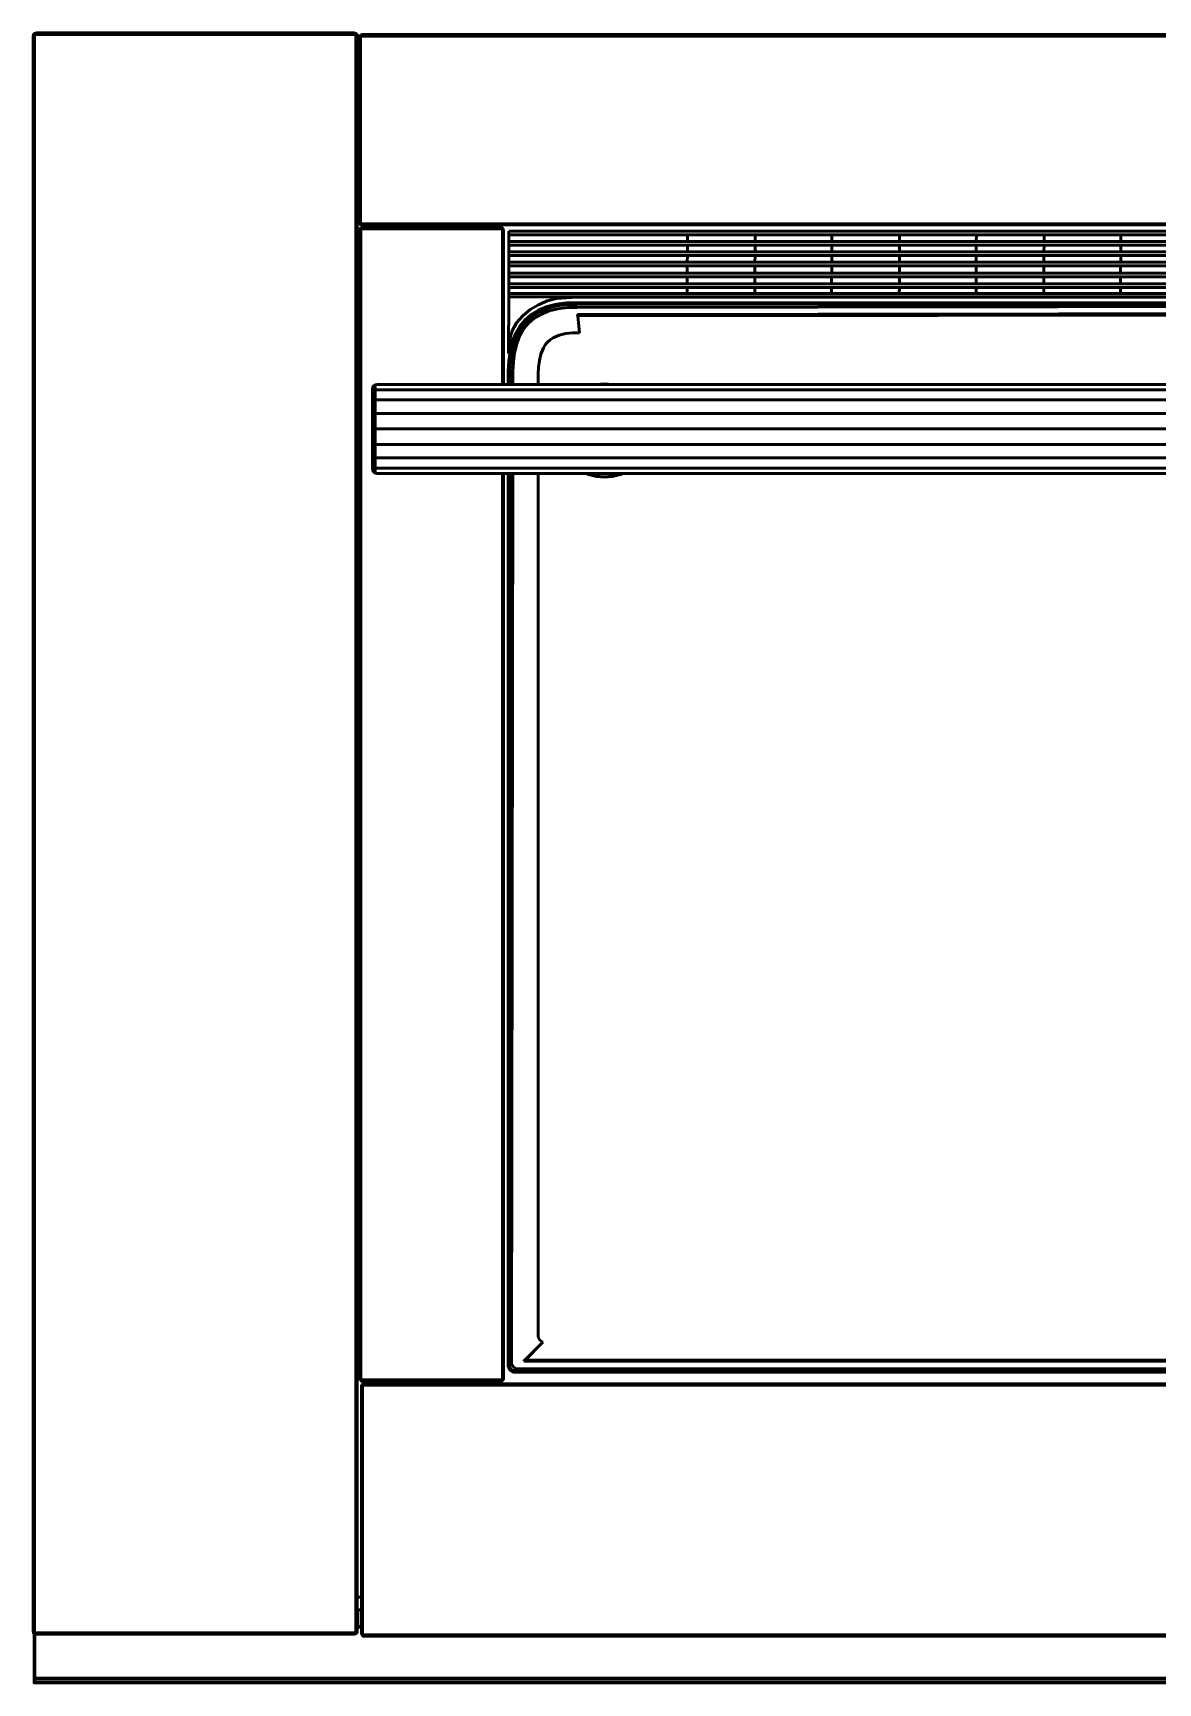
# Model space of a CAD drawing. Header units: millimetres. Extents: x 60499 to 556746, y 248297 to 497145.
# Drawn here: x 148314 to 171150, y 327653 to 361165 of the extents above; entities that cross this region are included whole.
import ezdxf

# ---------------------------------------------------------------- set-up
doc = ezdxf.new("R2010")
doc.units = ezdxf.units.MM
doc.layers.add('Visible (ANSI)', color=7, linetype='Continuous', lineweight=50)

msp = doc.modelspace()

# ---------------------------------------------------------------- linework, layer by layer
at = {"layer": 'Visible (ANSI)'}
for p, q in [((148322, 361128), (148346, 361149)), ((148322, 361128), (148322, 361132)), ((148322, 361114), (148322, 361128)), ((148322, 361114), (148346, 361128)), ((148346, 361157), (148346, 361149)), ((148346, 361149), (148346, 361128)), ((154852, 361157), (154866, 361157)), ((154852, 361157), (154866, 361132)), ((154866, 361157), (154870, 361157)), ((154866, 361157), (154887, 361132)), ((154887, 361132), (154866, 361132)), ((154895, 361132), (154887, 361132)), ((154934, 361095), (154959, 361117)), ((154934, 361100), (154934, 361095)), ((154934, 361082), (154959, 361095)), ((154934, 361082), (154934, 361095)), ((154959, 361117), (154959, 361124)), ((154959, 361095), (154959, 361117)), ((154903, 359947), (154926, 359947)), ((154903, 357723), (154926, 357723)), ((154942, 357292), (154934, 357292)), ((154942, 357292), (154963, 357267)), ((154963, 357292), (154942, 357292)), ((154959, 357267), (154963, 357267)), ((154963, 357292), (193053, 357292)), ((154963, 357292), (154977, 357267)), ((154977, 357267), (154963, 357267)), ((154977, 357267), (193040, 357267)), ((154947, 357186), (154971, 357208)), ((154947, 357186), (154947, 357190)), ((154947, 357172), (154947, 357186)), ((154947, 357172), (154971, 357186)), ((154971, 357215), (154971, 357208)), ((154971, 357208), (154971, 357186)), ((157824, 357215), (157838, 357215)), ((157824, 357215), (157838, 357190)), ((157838, 357215), (157842, 357215)), ((157838, 357215), (157859, 357190)), ((157859, 357190), (157838, 357190)), ((157867, 357190), (157859, 357190)), ((157971, 357064), (157971, 357138)), ((157971, 357138), (190046, 357138)), ((157971, 357064), (190046, 357064)), ((157971, 356859), (157971, 356932)), ((157971, 356932), (190046, 356932)), ((161599, 357142), (157975, 357142)), ((157975, 357138), (157975, 357142)), ((157975, 356932), (157975, 357064)), ((161598, 356932), (161599, 357064)), ((162973, 357064), (162973, 356932)), ((162974, 357142), (164532, 357142)), ((164531, 356932), (164531, 357064)), ((165906, 357064), (165905, 356932)), ((165906, 357142), (167464, 357142)), ((167463, 356932), (167464, 357064)), ((168838, 357064), (168837, 356932)), ((168839, 357142), (170396, 357142)), ((170395, 356932), (170396, 357064)), ((157971, 356859), (190046, 356859)), ((157971, 356646), (157971, 356720)), ((157971, 356720), (190046, 356720)), ((157971, 356646), (190046, 356646)), ((157974, 356720), (157975, 356859)), ((157974, 356511), (157974, 356646)), ((161596, 356511), (161597, 356646)), ((161597, 356720), (161598, 356859)), ((162971, 356646), (162970, 356511)), ((162972, 356859), (162971, 356720)), ((164528, 356511), (164529, 356646)), ((164529, 356720), (164530, 356859)), ((165903, 356646), (165903, 356511)), ((165905, 356859), (165904, 356720)), ((167460, 356511), (167461, 356646)), ((167462, 356720), (167462, 356859)), ((168836, 356646), (168835, 356511)), ((168837, 356859), (168836, 356720)), ((170393, 356511), (170394, 356646)), ((170394, 356720), (170395, 356859)), ((157971, 356438), (157971, 356511)), ((157971, 356511), (190046, 356511)), ((157971, 356438), (190046, 356438)), ((157971, 356212), (157971, 356285)), ((157971, 356285), (190046, 356285)), ((157973, 356285), (157973, 356438)), ((161594, 356285), (161595, 356438)), ((162970, 356438), (162969, 356285)), ((164527, 356285), (164528, 356438)), ((165902, 356438), (165901, 356285)), ((167459, 356285), (167460, 356438)), ((168835, 356438), (168834, 356285)), ((170391, 356285), (170392, 356438)), ((157971, 356212), (190046, 356212)), ((157971, 355999), (157971, 356072)), ((157971, 356072), (190046, 356072)), ((157971, 355999), (190046, 355999)), ((157972, 356072), (157973, 356212)), ((157972, 355877), (157972, 355999)), ((161592, 355877), (161593, 355999)), ((161593, 356072), (161594, 356212)), ((162967, 355999), (162967, 355877)), ((162969, 356212), (162968, 356072)), ((164525, 355877), (164525, 355999)), ((164526, 356072), (164526, 356212)), ((165900, 355999), (165899, 355877)), ((165901, 356212), (165900, 356072)), ((167457, 355877), (167458, 355999)), ((167458, 356072), (167459, 356212)), ((168832, 355999), (168831, 355877)), ((168833, 356212), (168832, 356072)), ((170389, 355877), (170390, 355999)), ((170390, 356072), (170391, 356212)), ((157968, 354656), (157971, 355803)), ((157971, 355803), (157971, 355877)), ((157971, 355877), (190046, 355877)), ((157971, 355803), (190046, 355803)), ((158623, 355666), (158753, 355724)), ((161592, 355799), (161592, 355803)), ((162966, 355799), (164524, 355799)), ((164524, 355799), (164524, 355803)), ((165899, 355799), (167456, 355799)), ((167456, 355799), (167456, 355803)), ((168831, 355799), (170389, 355799)), ((159370, 355450), (159371, 355438)), ((159373, 355418), (159372, 355431)), ((159407, 355078), (159373, 355418)), ((155209, 353971), (155209, 352276)), ((155228, 352245), (155228, 354001)), ((155259, 354020), (155259, 353912)), ((155259, 353912), (155259, 353708)), ((155259, 353708), (155259, 353435)), ((155259, 353435), (155259, 353123)), ((193137, 353123), (155259, 353123)), ((155259, 353123), (155259, 352812)), ((155259, 352812), (155259, 352538)), ((155259, 352538), (155259, 352335)), ((155259, 352335), (155259, 352227)), ((157842, 352220), (157842, 333815)), ((157867, 352220), (157867, 333828)), ((157959, 334065), (157959, 352220)), ((157985, 334091), (157994, 352220)), ((158053, 352220), (158028, 334134)), ((158568, 352220), (158568, 334674)), ((158293, 334204), (158665, 334576)), ((158302, 334213), (158665, 334576)), ((158568, 334674), (158604, 334613)), ((158604, 334613), (158665, 334576)), ((158028, 334134), (157985, 334091)), ((158279, 334190), (158287, 334198)), ((158290, 334201), (158287, 334198)), ((158290, 334201), (158293, 334204)), ((158290, 334201), (158293, 334204)), ((158290, 334201), (189727, 334201)), ((154954, 333810), (154947, 333810)), ((154976, 333786), (154954, 333810)), ((154954, 333810), (154976, 333810)), ((154971, 333786), (154976, 333786)), ((154990, 333786), (154976, 333810)), ((154990, 333786), (154976, 333786)), ((157867, 333828), (157842, 333815)), ((157867, 333815), (157842, 333793)), ((157842, 333793), (157842, 333815)), ((157842, 333786), (157842, 333793)), ((157867, 333815), (157867, 333828)), ((157867, 333815), (157867, 333810)), ((157959, 334065), (157985, 334091)), ((157959, 334065), (157996, 334004)), ((157985, 334091), (158022, 334030)), ((157996, 334004), (158022, 334030)), ((158057, 333968), (157996, 334004)), ((158082, 333994), (158022, 334030)), ((158057, 333968), (158082, 333994)), ((189960, 333968), (158057, 333968)), ((158125, 334037), (158082, 333994)), ((158082, 333994), (189934, 333994)), ((189891, 334037), (158125, 334037)), ((155004, 333722), (154980, 333700)), ((154980, 333705), (154980, 333700)), ((154980, 333687), (155004, 333700)), ((154980, 333687), (154980, 333700)), ((155004, 333722), (155004, 333729)), ((155004, 333700), (155004, 333722)), ((154903, 329393), (154972, 329393)), ((154903, 329142), (154972, 329142)), ((154903, 328800), (154903, 329142)), ((154972, 329142), (154972, 328800)), ((154903, 328800), (154972, 328800)), ((154903, 328796), (154972, 328796)), ((154972, 328786), (154903, 328786)), ((148329, 328671), (148322, 328671)), ((148351, 328647), (148329, 328671)), ((148329, 328671), (148351, 328671)), ((148334, 327735), (148334, 328659)), ((148348, 328256), (148340, 328653)), ((148351, 328647), (148346, 328647)), ((148348, 328647), (148348, 328256)), ((148364, 328647), (148351, 328671)), ((148364, 328647), (148351, 328647)), ((154895, 328689), (154870, 328676)), ((154895, 328676), (154870, 328654)), ((154870, 328654), (154870, 328676)), ((154870, 328647), (154870, 328654)), ((154895, 328676), (154895, 328689)), ((154895, 328676), (154895, 328671)), ((154987, 328630), (154980, 328630)), ((154987, 328630), (155009, 328605)), ((155009, 328630), (154987, 328630)), ((155004, 328605), (155009, 328605)), ((155009, 328630), (193008, 328630)), ((155009, 328630), (155022, 328605)), ((155022, 328605), (155009, 328605)), ((155022, 328605), (192994, 328605)), ((148348, 328256), (148348, 327983)), ((148348, 327983), (148337, 327746)), ((148334, 327666), (148334, 327735)), ((148337, 327746), (148340, 327744)), ((148337, 327656), (148337, 327657)), ((148348, 327653), (199669, 327653))]:
    msp.add_line(p, q, dxfattribs=at)
at = {"layer": 'Visible (ANSI)', "flags": 128}
for points in [[(154903, 359947), (154903, 361092), (154895, 361132), (154870, 361157), (154830, 361165), (148387, 361165), (148346, 361157), (148322, 361132), (148314, 361092), (148314, 328712), (148322, 328671), (148334, 328659)], [(148329, 328671), (148322, 328712), (148322, 361092), (148322, 361114)], [(148346, 361149), (148387, 361157), (154830, 361157), (154852, 361157)], [(148346, 361128), (148387, 361132), (154830, 361132), (154866, 361132)], [(148351, 328671), (148346, 328712), (148346, 361092), (148346, 361128)], [(154866, 361132), (154870, 361092), (154870, 328712), (154870, 328676)], [(154887, 361132), (154895, 361092), (154895, 328712), (154895, 328689)], [(154959, 361124), (154934, 361100), (154926, 361059), (154926, 359947)], [(154942, 357292), (154934, 357332), (154934, 361059), (154934, 361082)], [(193090, 359947), (193090, 361059), (193082, 361100), (193058, 361124), (193017, 361132), (174008, 361132), (154999, 361132), (154959, 361124)], [(154959, 361117), (154999, 361124), (174008, 361124), (193017, 361124), (193058, 361117)], [(154959, 361095), (154999, 361100), (174008, 361100), (193017, 361100), (193058, 361095)], [(154963, 357292), (154959, 357332), (154959, 361059), (154959, 361095)], [(154954, 333810), (154947, 333851), (154947, 357150), (154947, 357172)], [(154971, 357208), (155012, 357215), (157802, 357215), (157824, 357215)], [(154971, 357186), (155012, 357190), (157802, 357190), (157838, 357190)], [(154976, 333810), (154971, 333851), (154971, 357150), (154971, 357186)], [(157838, 357190), (157842, 357150), (157842, 354026)], [(157859, 357190), (157867, 357150), (157867, 354026)], [(161599, 357138), (161599, 357142), (162974, 357142), (162974, 357138)], [(164532, 357138), (164532, 357142), (165906, 357142), (165906, 357138)], [(167464, 357138), (167464, 357142), (168839, 357142), (168839, 357138)], [(170396, 357138), (170396, 357142), (171771, 357142)], [(157959, 354026), (157959, 354299), (157970, 354499), (157997, 354697), (158041, 354888), (158113, 355070), (158194, 355213), (158302, 355339), (158429, 355448), (158576, 355533), (158752, 355611), (158941, 355658), (159142, 355684), (159347, 355687), (174008, 355687)], [(161592, 355799), (159347, 355799), (158941, 355770), (158753, 355724), (158576, 355645), (158404, 355548), (158255, 355423), (158129, 355279), (158038, 355113), (158004, 355004), (157986, 354891), (157968, 354656)], [(157995, 354026), (157996, 354296), (158006, 354492), (158032, 354687), (158075, 354874), (158146, 355053), (158224, 355191), (158328, 355313), (158451, 355418), (158593, 355500), (158767, 355577), (158952, 355623), (159149, 355648), (159350, 355650), (174008, 355659)], [(174008, 355612), (159356, 355590), (159161, 355588), (158970, 355564), (158790, 355520), (158622, 355447), (158487, 355370), (158371, 355270), (158273, 355155), (158199, 355024), (158132, 354850), (158090, 354669), (158066, 354480), (158056, 354290), (158056, 354026)], [(162966, 355803), (162966, 355799), (161592, 355799)], [(165899, 355803), (165899, 355799), (164524, 355799)], [(168831, 355803), (168831, 355799), (167456, 355799)], [(171763, 355803), (171763, 355799), (170389, 355799), (170389, 355803)], [(159370, 355450), (159367, 355438), (159368, 355430), (159373, 355418)], [(189821, 354026), (189821, 354276), (189811, 354452), (189788, 354626), (189750, 354794), (189687, 354954), (189624, 355066), (189540, 355165), (189440, 355250), (189325, 355316), (189169, 355384), (189003, 355426), (188827, 355448), (188646, 355450), (174008, 355465), (159370, 355450)], [(159371, 355438), (174008, 355453), (188645, 355438), (188824, 355436), (189000, 355414), (189165, 355373), (189319, 355306), (189433, 355240), (189531, 355156), (189614, 355059), (189676, 354949), (189738, 354789), (189777, 354622), (189799, 354449), (189809, 354275), (189809, 354026)], [(159373, 355418), (159372, 355430), (159371, 355438)], [(189805, 354026), (189804, 354274), (189795, 354449), (189773, 354621), (189735, 354788), (189673, 354947), (189611, 355057), (189528, 355153), (189431, 355237), (189317, 355302), (189163, 355369), (188999, 355410), (188823, 355432), (188645, 355434), (174008, 355449), (159372, 355434)], [(189801, 354026), (189800, 354274), (189791, 354448), (189769, 354620), (189731, 354786), (189669, 354945), (189607, 355054), (189525, 355150), (189428, 355234), (189315, 355298), (189162, 355366), (188997, 355406), (188823, 355428), (188645, 355430), (174008, 355445), (159372, 355430)], [(189789, 354026), (189788, 354273), (189779, 354445), (189757, 354616), (189720, 354781), (189658, 354939), (189598, 355047), (189517, 355142), (189421, 355224), (189310, 355288), (189157, 355354), (188994, 355395), (188820, 355416), (188643, 355418), (174008, 355433), (159373, 355418)], [(159407, 355078), (159266, 355076), (159127, 355059), (158998, 355026), (158876, 354972), (158812, 354935), (158756, 354887), (158709, 354833), (158674, 354770), (158624, 354645), (158594, 354513), (158575, 354377), (158568, 354239), (158568, 354026)], [(155259, 354020), (155228, 354001), (155209, 353971), (155203, 353928), (155203, 353831), (155203, 353648), (155203, 353403), (155203, 353123), (155203, 352844), (155203, 352598), (155203, 352415), (155203, 352318), (155209, 352276), (155228, 352245), (155259, 352227)], [(193137, 354020), (193093, 354026), (185270, 354026), (180672, 354026), (176074, 354026), (174008, 354026), (171942, 354026), (167344, 354026), (162747, 354026), (155303, 354026), (155259, 354020)], [(155259, 353912), (155303, 353917), (162747, 353917), (167344, 353917), (171942, 353917), (174008, 353917), (176074, 353917), (180672, 353917), (185270, 353917), (193093, 353917), (193137, 353912)], [(159743, 354026), (159751, 354028), (159916, 354042), (160080, 354028), (160088, 354026)], [(159815, 354026), (159916, 354035), (160016, 354026)], [(193137, 353708), (193093, 353712), (185270, 353712), (180672, 353712), (176074, 353712), (174008, 353712), (171942, 353712), (167344, 353712), (162747, 353712), (155303, 353712), (155259, 353708)], [(155259, 353435), (155303, 353437), (162747, 353437), (167344, 353437), (171942, 353437), (174008, 353437), (176074, 353437), (180672, 353437), (185270, 353437), (193093, 353437), (193137, 353435)], [(155259, 352812), (155303, 352810), (162747, 352810), (167344, 352810), (171942, 352810), (174008, 352810), (176074, 352810), (180672, 352810), (185270, 352810), (193093, 352810), (193137, 352812)], [(155259, 352538), (155303, 352534), (162747, 352534), (167344, 352534), (171942, 352534), (174008, 352534), (176074, 352534), (180672, 352534), (185270, 352534), (193093, 352534), (193137, 352538)], [(193137, 352335), (193093, 352329), (185270, 352329), (180672, 352329), (176074, 352329), (174008, 352329), (171942, 352329), (167344, 352329), (162747, 352329), (155303, 352329), (155259, 352335)], [(155259, 352227), (155303, 352220), (162747, 352220), (167344, 352220), (171942, 352220), (174008, 352220), (176074, 352220), (180672, 352220), (185270, 352220), (193093, 352220), (193137, 352227)], [(158279, 334190), (174008, 334185), (189738, 334190), (189799, 334226), (189835, 334287), (189822, 352220)], [(158302, 334213), (174008, 334217), (189715, 334213), (189776, 334249), (189812, 334310), (189791, 352220)], [(160284, 352220), (160240, 352200), (160080, 352157), (159916, 352143), (159751, 352157), (159591, 352200), (159547, 352220)], [(160266, 352220), (160238, 352207), (160079, 352165), (159916, 352151), (159752, 352165), (159593, 352207), (159565, 352220)], [(158028, 334134), (158065, 334073), (158125, 334037)], [(158279, 334190), (158284, 334200), (158289, 334206), (158302, 334213)], [(158302, 334213), (158293, 334204), (158287, 334198)], [(158287, 334198), (174008, 334197), (189729, 334198)], [(158293, 334204), (174008, 334205), (189724, 334204)], [(157842, 333815), (157802, 333810), (155012, 333810), (154976, 333810)], [(157842, 333793), (157802, 333786), (155012, 333786), (154990, 333786)], [(154987, 328630), (154980, 328670), (154980, 333664), (154980, 333687)], [(155004, 333722), (155045, 333729), (174008, 333729), (192972, 333729), (193012, 333722)], [(155004, 333700), (155045, 333705), (174008, 333705), (192972, 333705), (193012, 333700)], [(155009, 328630), (155004, 328670), (155004, 333664), (155004, 333700)], [(148338, 328655), (148341, 328249), (148336, 328658)], [(154870, 328676), (154830, 328671), (148387, 328671), (148351, 328671)], [(154870, 328654), (154830, 328647), (148387, 328647), (148364, 328647)], [(148334, 327735), (148341, 327977), (148337, 327746)], [(148348, 327983), (148348, 327749), (199669, 327749), (199669, 327983)], [(148334, 327666), (148337, 327656), (148348, 327653)], [(148337, 327657), (148337, 327665), (148337, 327734), (148340, 327744)], [(148337, 327657), (148348, 327655), (199669, 327655), (199677, 327657)], [(199677, 327741), (199669, 327744), (148348, 327744), (148340, 327744)], [(199669, 327733), (148348, 327733), (148348, 327664), (199669, 327664)]]:
    msp.add_lwpolyline(points, dxfattribs=at)

doc.saveas('drawing.dxf')
